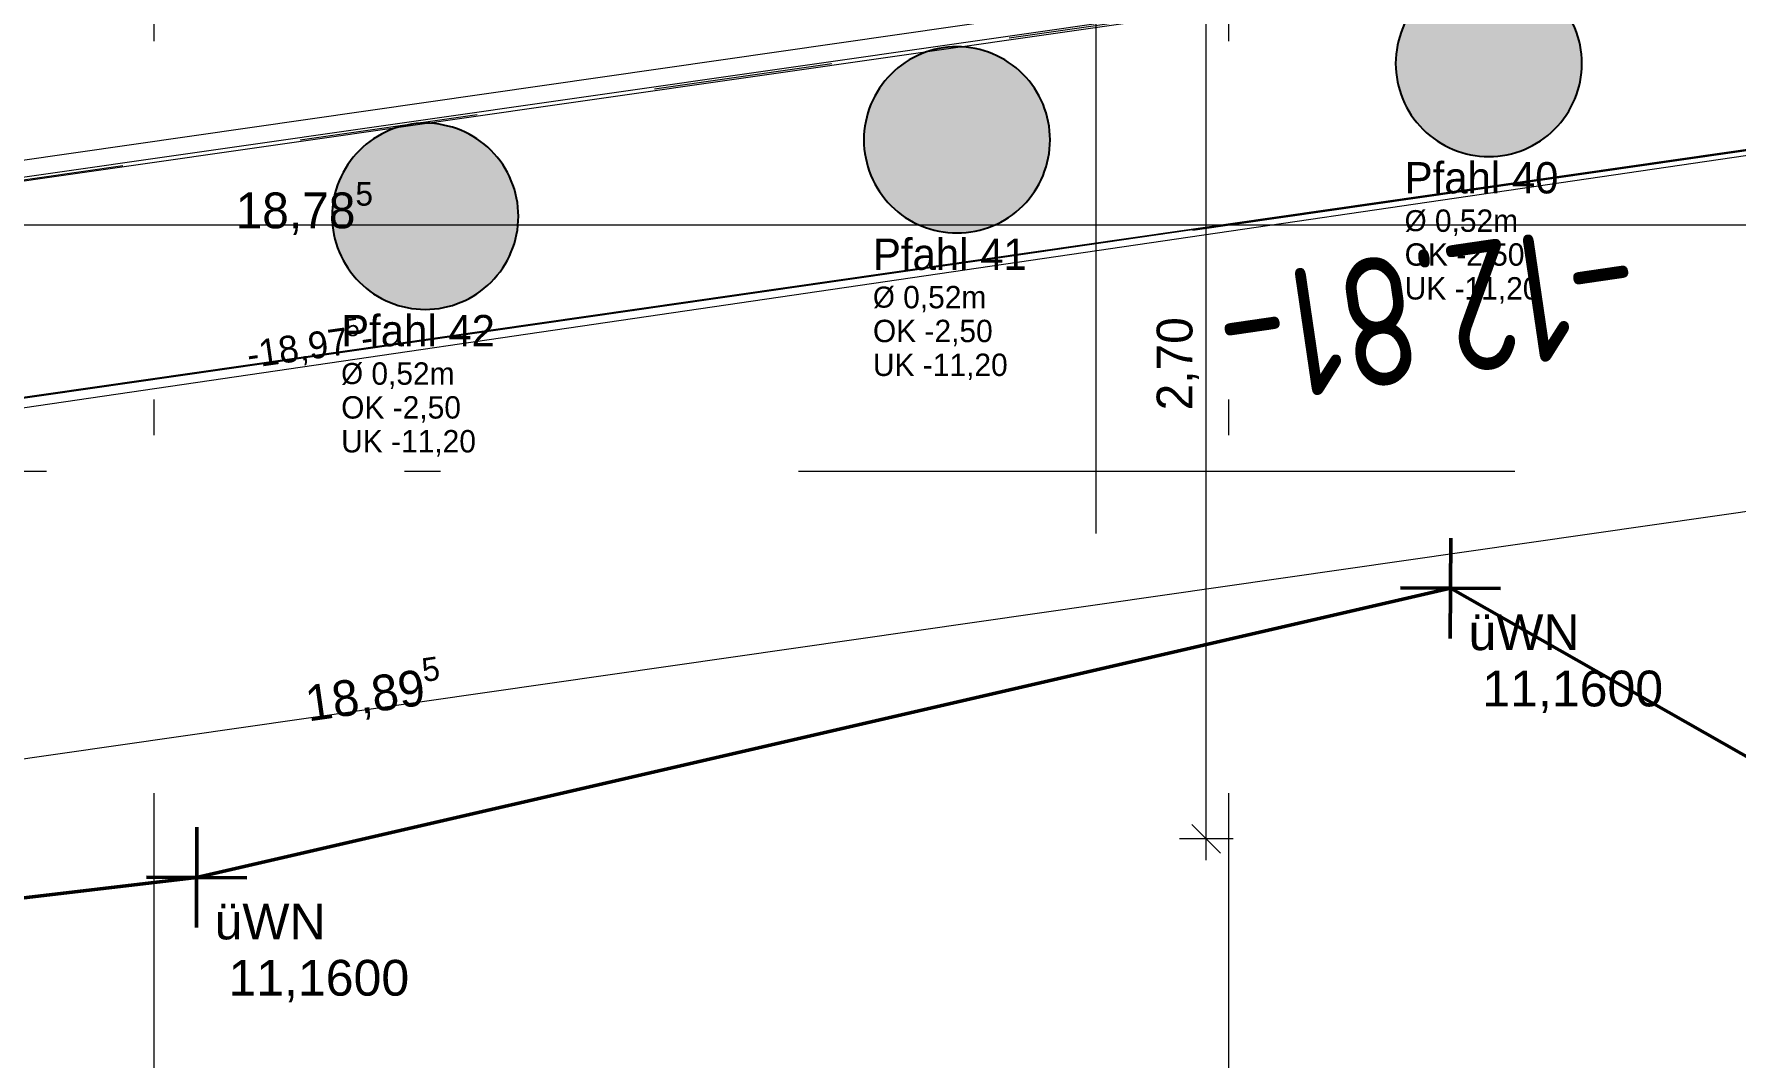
# Model space of a CAD drawing. Header units: metres. Extents: x -14 to 456, y -38 to 65.
# Drawn here: x 8.665 to 13.417, y -34.639 to -31.78 of the extents above; entities that cross this region are included whole.
import ezdxf

# ---------------------------------------------------------------- set-up
doc = ezdxf.new("R2010")
doc.units = ezdxf.units.M
doc.header["$MEASUREMENT"] = 0
for name, pattern in [('Achse', [0.004, 0.002, -0.001, 0, -0.001]), ('Grenzlinie', [0.008, 0.003, -0.005]), ('Schnittlinie', [0.006, 0.003, -0.0015, 0, -0.0015]), ('Untersicht', [0.001, 0.0005, -0.0005])]:
    doc.linetypes.add(name, pattern=pattern)
for name, color, linetype in [('-2._Grundriss Schickerschacht PP_3_000 Achsraster', 7, 'Continuous'), ('-2._Grundriss Schickerschacht PP_3_111 Bohrpfahl - ReGeBe', 7, 'Continuous'), ('-2._Grundriss Schickerschacht PP_3_260 Fundament', 7, 'Continuous'), ('-2._Grundriss Schickerschacht PP_3_851 Marker Schnitt', 7, 'Continuous'), ('-2._Grundriss Schickerschacht PP_3_910 Allgemein Lageplan Höhen', 7, 'Continuous'), ('-2._Grundriss Schickerschacht PP_3_955-1 Polierplan Beschriftung - STB Decke', 7, 'Continuous'), ('-2._Grundriss Schickerschacht PP_3_Bauwerke_Gebäude - Haus', 7, 'Continuous'), ('-2._Grundriss Schickerschacht PP_3_Bauwerke_Stützmauer', 7, 'Continuous'), ('-2._Grundriss Schickerschacht PP_3_Bauwerke_Stützmauer_Signatur', 7, 'Continuous'), ('-2._Grundriss Schickerschacht PP_3_Bemaßen_Sperrmaß 2D', 7, 'Continuous'), ('-2._Grundriss Schickerschacht PP_3_Gelände_Geländepunkt', 7, 'Continuous'), ('-2._Grundriss Schickerschacht PP_3_Kataster Benützungsabschnitte_Straßenverkehrsanlage', 7, 'Continuous'), ('-2._Grundriss Schickerschacht PP_3_Kataster Grenzen_Grundstücksgrenze', 7, 'Continuous'), ('-2._Grundriss Schickerschacht PP_3_Kataster Grundstücke_Grundstück', 7, 'Continuous'), ('-2._Grundriss Schickerschacht PP_3_Kataster Grundstücke_Grundstück_Eigentümer', 7, 'Continuous'), ('-2._Grundriss Schickerschacht PP_3_Neubau_840 Baulinien', 7, 'Continuous'), ('-2._Grundriss Schickerschacht PP_3_Straßenverkehr_Situationslinie', 7, 'Continuous')]:
    doc.layers.add(name, color=color, linetype=linetype)
doc.styles.add('ERSTELLTER_STIL_1', font='arial.ttf')
doc.styles.add('ERSTELLTER_STIL_4', font='isocpeur.ttf', dxfattribs={"width": 0.8})
doc.styles.add('ERSTELLTER_STIL_6', font='')
doc.styles.get('ERSTELLTER_STIL_6').set_extended_font_data('Eurostile')
doc.linetypes.add('Grenze Grundstück', pattern='A,0,[3,415_260415_PP_VA_1_1 -2 FDM1.Shx,S=0.00031746,R=0,X=0,Y=0],-0.04,0', length=0.04)

msp = doc.modelspace()

# ---------------------------------------------------------------- hatches: boundary and pattern name
at = {"layer": '-2._Grundriss Schickerschacht PP_3_111 Bohrpfahl - ReGeBe', "linetype": 'Continuous', "lineweight": 13, "true_color": 0x3f7f02}
for points in [[(12.4671, -31.8618, 0.414214), (12.7271, -32.1218, 0.414214), (12.9871, -31.8618, 0.414214), (12.7271, -31.6018, 0.414214)], [(10.9823, -32.0753, 0.414214), (11.2423, -32.3353, 0.414214), (11.5023, -32.0753, 0.414214), (11.2423, -31.8153, 0.414214)], [(9.4976, -32.2887, 0.414214), (9.7576, -32.5487, 0.414214), (10.0176, -32.2887, 0.414214), (9.7576, -32.0287, 0.414214)]]:
    msp.add_hatch(color=76, dxfattribs=at).paths.add_polyline_path(points)

# ---------------------------------------------------------------- linework, layer by layer
at = {"layer": '-2._Grundriss Schickerschacht PP_3_000 Achsraster', "color": 5, "linetype": 'Achse', "lineweight": 0, "ltscale": 1000}
for p, q in [((9, 3), (9, -36)), ((12, 3), (12, -36)), ((-1.5, -33), (21, -33))]:
    msp.add_line(p, q, dxfattribs=at)
at = {"layer": '-2._Grundriss Schickerschacht PP_3_111 Bohrpfahl - ReGeBe', "color": 7, "linetype": 'Continuous', "lineweight": 25, "ltscale": 1000, "flags": 128}
for points in [[(12.4671, -31.8618, 0.414214), (12.7271, -32.1218, 0.414214), (12.9871, -31.8618, 0.414214), (12.7271, -31.6018, 0.414214)], [(10.9823, -32.0753, 0.414214), (11.2423, -32.3353, 0.414214), (11.5023, -32.0753, 0.414214), (11.2423, -31.8153, 0.414214)], [(9.4976, -32.2887, 0.414214), (9.7576, -32.5487, 0.414214), (10.0176, -32.2887, 0.414214), (9.7576, -32.0287, 0.414214)]]:
    msp.add_lwpolyline(points, format="xyb", close=True, dxfattribs=at)
at = {"layer": '-2._Grundriss Schickerschacht PP_3_260 Fundament', "color": 7, "linetype": 'Continuous', "lineweight": 18, "ltscale": 1000, "flags": 128}
for points in [[(4.8658, -32.7292), (12.9027, -31.5778)], [(12.8927, -31.5693), (4.8729, -32.7182)], [(5.3217, -32.6077), (12.3899, -31.5915)]]:
    msp.add_lwpolyline(points, dxfattribs=at)
at = {"layer": '-2._Grundriss Schickerschacht PP_3_260 Fundament', "color": 8, "linetype": 'Untersicht', "lineweight": 13, "ltscale": 1000, "flags": 128}
msp.add_lwpolyline([(11.8826, -31.7204), (6.0427, -32.56)], dxfattribs=at)
at = {"layer": '-2._Grundriss Schickerschacht PP_3_851 Marker Schnitt', "color": 7, "linetype": 'Schnittlinie', "lineweight": 13, "ltscale": 1000}
msp.add_line((11.63, -5.7741), (11.63, -35.645), dxfattribs=at)
at = {"layer": '-2._Grundriss Schickerschacht PP_3_910 Allgemein Lageplan Höhen', "color": 7, "linetype": 'Continuous', "lineweight": 13, "ltscale": 1000}
for p, q in [((12.6202, -33.3773), (12.6202, -33.2773)), ((12.5702, -33.3273), (12.6702, -33.3273)), ((9.1191, -34.185), (9.1191, -34.085)), ((9.0691, -34.135), (9.1691, -34.135))]:
    msp.add_line(p, q, dxfattribs=at)
at = {"layer": '-2._Grundriss Schickerschacht PP_3_Bauwerke_Gebäude - Haus', "color": 7, "linetype": 'Continuous', "lineweight": 13, "ltscale": 1000, "true_color": 0xefefef}
for p, q in [((11.9383, -32.321), (11.3247, -32.4105)), ((11.3247, -32.4105), (5.2161, -33.2899))]:
    msp.add_line(p, q, dxfattribs=at)
at = {"layer": '-2._Grundriss Schickerschacht PP_3_Bauwerke_Stützmauer', "color": 7, "linetype": 'Continuous', "lineweight": 13, "ltscale": 1000, "true_color": 0xefefef}
for p, q in [((11.9383, -32.321), (11.3247, -32.4105)), ((11.3247, -32.4105), (5.2161, -33.2899))]:
    msp.add_line(p, q, dxfattribs=at)
at = {"layer": '-2._Grundriss Schickerschacht PP_3_Bauwerke_Stützmauer_Signatur', "color": 7, "linetype": 'Continuous', "lineweight": 13, "ltscale": 1000, "true_color": 0xefefef}
for p, q in [((10.7348, -32.4955), (10.7335, -32.4942)), ((10.3388, -32.5525), (10.3375, -32.5511)), ((10.5368, -32.524), (10.5355, -32.5226))]:
    msp.add_line(p, q, dxfattribs=at)
at = {"layer": '-2._Grundriss Schickerschacht PP_3_Gelände_Geländepunkt', "color": 7, "linetype": 'Continuous', "lineweight": 50, "ltscale": 1000}
for p, q in [((12.6209, -33.1872), (12.6196, -33.4672)), ((12.4803, -33.3266), (12.7603, -33.3279)), ((9.1198, -33.9949), (9.1186, -34.2749)), ((8.9792, -34.1343), (9.2592, -34.1356))]:
    msp.add_line(p, q, dxfattribs=at)
at = {"layer": '-2._Grundriss Schickerschacht PP_3_Kataster Benützungsabschnitte_Straßenverkehrsanlage', "color": 1, "linetype": 'Grenzlinie', "lineweight": 25, "ltscale": 1000, "true_color": 0xfb0106, "flags": 128}
msp.add_lwpolyline([(-3.9335, -34.6258), (0.0665, -34.0269), (18.8486, -31.3281), (22.8486, -30.6897)], dxfattribs=at)
at = {"layer": '-2._Grundriss Schickerschacht PP_3_Kataster Grenzen_Grundstücksgrenze', "color": 8, "linetype": 'Continuous', "lineweight": 13, "ltscale": 1000}
msp.add_line((18.7497, -31.3426), (6.2778, -33.1699), dxfattribs=at)
at = {"layer": '-2._Grundriss Schickerschacht PP_3_Kataster Grundstücke_Grundstück', "color": 1, "linetype": 'Continuous', "lineweight": 13, "ltscale": 1000, "true_color": 0xfb0106}
for p, q in [((0.0651, -32.3124), (18.85, -32.3124)), ((0.3053, -35.0013), (19.0086, -32.3128))]:
    msp.add_line(p, q, dxfattribs=at)
at = {"layer": '-2._Grundriss Schickerschacht PP_3_Kataster Grundstücke_Grundstück_Eigentümer', "color": 76, "linetype": 'Continuous', "lineweight": 13, "ltscale": 1000, "true_color": 0x3f7f02}
for p, q in [((11.9384, -34.0269), (11.9384, -31.3281)), ((11.8984, -33.9869), (11.9784, -34.0669)), ((12.0134, -34.0269), (11.8634, -34.0269)), ((11.9384, -34.0869), (11.9384, -34.0269))]:
    msp.add_line(p, q, dxfattribs=at)
at = {"layer": '-2._Grundriss Schickerschacht PP_3_Neubau_840 Baulinien', "color": 76, "linetype": 'Grenze Grundstück', "lineweight": 13, "ltscale": 1000, "true_color": 0x3f7f02, "flags": 128}
msp.add_lwpolyline([(0, -0.0002), (18.985, -0.0012), (18.935, -15), (18.9, -21.365), (18.85, -31.325), (0.0665, -34.0269), (0.065, -21.365), (0.055, -15)], close=True, dxfattribs=at)
at = {"layer": '-2._Grundriss Schickerschacht PP_3_Straßenverkehr_Situationslinie', "color": 7, "linetype": 'Continuous', "lineweight": 50, "ltscale": 1000}
for p, q in [((12.6203, -33.3272), (9.1192, -34.1349)), ((17.2745, -35.9751), (12.6203, -33.3272)), ((9.1192, -34.1349), (1.5566, -35.0214))]:
    msp.add_line(p, q, dxfattribs=at)

# ---------------------------------------------------------------- texts
at = {"layer": '-2._Grundriss Schickerschacht PP_3_910 Allgemein Lageplan Höhen', "color": 7, "linetype": 'Continuous', "lineweight": 13, "char_height": 0.1, "attachment_point": 1, "style": 'ERSTELLTER_STIL_1'}
for s, insert in [('\\A1;{\\pql;\\fArial|b0|i0|c0|p0;\\W1.000000;üWN}', (12.6702, -33.4001)), ('\\A1;{\\pql;\\fArial|b0|i0|c0|p0;\\W1.000000; 11,1600}', (12.6702, -33.5573)), ('\\A1;{\\pql;\\fArial|b0|i0|c0|p0;\\W1.000000;üWN}', (9.1691, -34.2078)), ('\\A1;{\\pql;\\fArial|b0|i0|c0|p0;\\W1.000000; 11,1600}', (9.1691, -34.365))]:
    msp.add_mtext(s, dxfattribs=dict(at, insert=insert))
at = {"layer": '-2._Grundriss Schickerschacht PP_3_955-1 Polierplan Beschriftung - STB Decke', "color": 76, "linetype": 'Continuous', "lineweight": 13, "true_color": 0x3f7f02, "insert": (11.9184, -32.8307), "char_height": 0.1, "width": 0.306373, "attachment_point": 7, "rotation": 90, "style": 'ERSTELLTER_STIL_6'}
msp.add_mtext('\\A1;{\\pql;\\fEurostile|b0|i0|c0|p0;\\W1.000000;2,70}', dxfattribs=at)
at = {"layer": '-2._Grundriss Schickerschacht PP_3_Bemaßen_Sperrmaß 2D', "color": 7, "linetype": 'Continuous', "lineweight": 25, "insert": (12.5584, -32.5607), "char_height": 0.36, "attachment_point": 5, "rotation": 188.3356, "style": 'ERSTELLTER_STIL_4'}
msp.add_mtext('\\A1;{\\pqc;\\fISOCPEUR|b0|i0|c0|p0;\\W0.800000;-12.81-}', dxfattribs=at)
at = {"layer": '-2._Grundriss Schickerschacht PP_3_Kataster Grundstücke_Grundstück', "color": 7, "linetype": 'Continuous', "lineweight": 13, "char_height": 0.0875, "attachment_point": 1, "line_spacing_factor": 0.907049, "style": 'ERSTELLTER_STIL_6'}
for s, insert in [('\\A1;{\\pql;\\fEurostile|b0|i0|c0|p0;\\W1.000000;Pfahl 40\\P\\pql;\\fEurostile|b0|i0|c0|p0;\\H0.672269x;\\W1.000000;Ø\\fEurostile|b0|i0|c0|p0;\\H1.062500x;\\W1.000000; \\fEurostile|b0|i0|c0|p0;\\W1.000000;0,52\\fEurostile|b0|i0|c0|p0;\\W1.000000;m\\P\\pql;\\fEurostile|b0|i0|c0|p0;\\W1.000000;OK \\fEurostile|b0|i0|c0|p0;\\W1.000000;-2,50\\P\\pql;\\fEurostile|b0|i0|c0|p0;\\W1.000000;UK \\fEurostile|b0|i0|c0|p0;\\W1.000000;-11,20}', (12.4923, -32.1373)), ('\\A1;{\\pql;\\fEurostile|b0|i0|c0|p0;\\W1.000000;Pfahl 41\\P\\pql;\\fEurostile|b0|i0|c0|p0;\\H0.672269x;\\W1.000000;Ø\\fEurostile|b0|i0|c0|p0;\\H1.062500x;\\W1.000000; \\fEurostile|b0|i0|c0|p0;\\W1.000000;0,52\\fEurostile|b0|i0|c0|p0;\\W1.000000;m\\P\\pql;\\fEurostile|b0|i0|c0|p0;\\W1.000000;OK \\fEurostile|b0|i0|c0|p0;\\W1.000000;-2,50\\P\\pql;\\fEurostile|b0|i0|c0|p0;\\W1.000000;UK \\fEurostile|b0|i0|c0|p0;\\W1.000000;-11,20}', (11.0076, -32.3508)), ('\\A1;{\\pql;\\fEurostile|b0|i0|c0|p0;\\W1.000000;Pfahl 42\\P\\pql;\\fEurostile|b0|i0|c0|p0;\\H0.672269x;\\W1.000000;Ø\\fEurostile|b0|i0|c0|p0;\\H1.062500x;\\W1.000000; \\fEurostile|b0|i0|c0|p0;\\W1.000000;0,52\\fEurostile|b0|i0|c0|p0;\\W1.000000;m\\P\\pql;\\fEurostile|b0|i0|c0|p0;\\W1.000000;OK \\fEurostile|b0|i0|c0|p0;\\W1.000000;-2,50\\P\\pql;\\fEurostile|b0|i0|c0|p0;\\W1.000000;UK \\fEurostile|b0|i0|c0|p0;\\W1.000000;-11,20}', (9.5228, -32.5642))]:
    msp.add_mtext(s, dxfattribs=dict(at, insert=insert))
at = {"layer": '-2._Grundriss Schickerschacht PP_3_Kataster Grundstücke_Grundstück', "color": 1, "linetype": 'Continuous', "lineweight": 13, "true_color": 0xfb0106, "insert": (9.228, -32.3514), "char_height": 0.1, "attachment_point": 7, "style": 'ERSTELLTER_STIL_6'}
msp.add_mtext('\\A1;{\\pql;\\fEurostile|b0|i0|c0|p0;\\W1.000000;18,78\\fEurostile|b0|i0|c0|p0;\\W1.000000;\\A1{\\H.66x;\\S5^  ;}}', dxfattribs=at)
at = {"layer": '-2._Grundriss Schickerschacht PP_3_Kataster Grundstücke_Grundstück', "color": 7, "linetype": 'Continuous', "lineweight": 13, "insert": (9.2682, -32.7349), "char_height": 0.075, "attachment_point": 7, "rotation": 8.177, "style": 'ERSTELLTER_STIL_6'}
msp.add_mtext('\\A1;{\\pql;\\fEurostile|b0|i0|c0|p0;\\W1.000000;-18,97\\fEurostile|b0|i0|c0|p0;\\W1.000000;\\A1{\\H.66x;\\S5^  ;}\\fEurostile|b0|i0|c0|p0;\\W1.000000;-}', dxfattribs=at)
at = {"layer": '-2._Grundriss Schickerschacht PP_3_Kataster Grundstücke_Grundstück', "color": 1, "linetype": 'Continuous', "lineweight": 13, "true_color": 0xfb0106, "insert": (9.4353, -33.7283), "char_height": 0.1, "attachment_point": 7, "rotation": 8.1799, "style": 'ERSTELLTER_STIL_6'}
msp.add_mtext('\\A1;{\\pql;\\fEurostile|b0|i0|c0|p0;\\W1.000000;18,89\\fEurostile|b0|i0|c0|p0;\\W1.000000;\\A1{\\H.66x;\\S5^  ;}}', dxfattribs=at)

doc.saveas('drawing.dxf')
